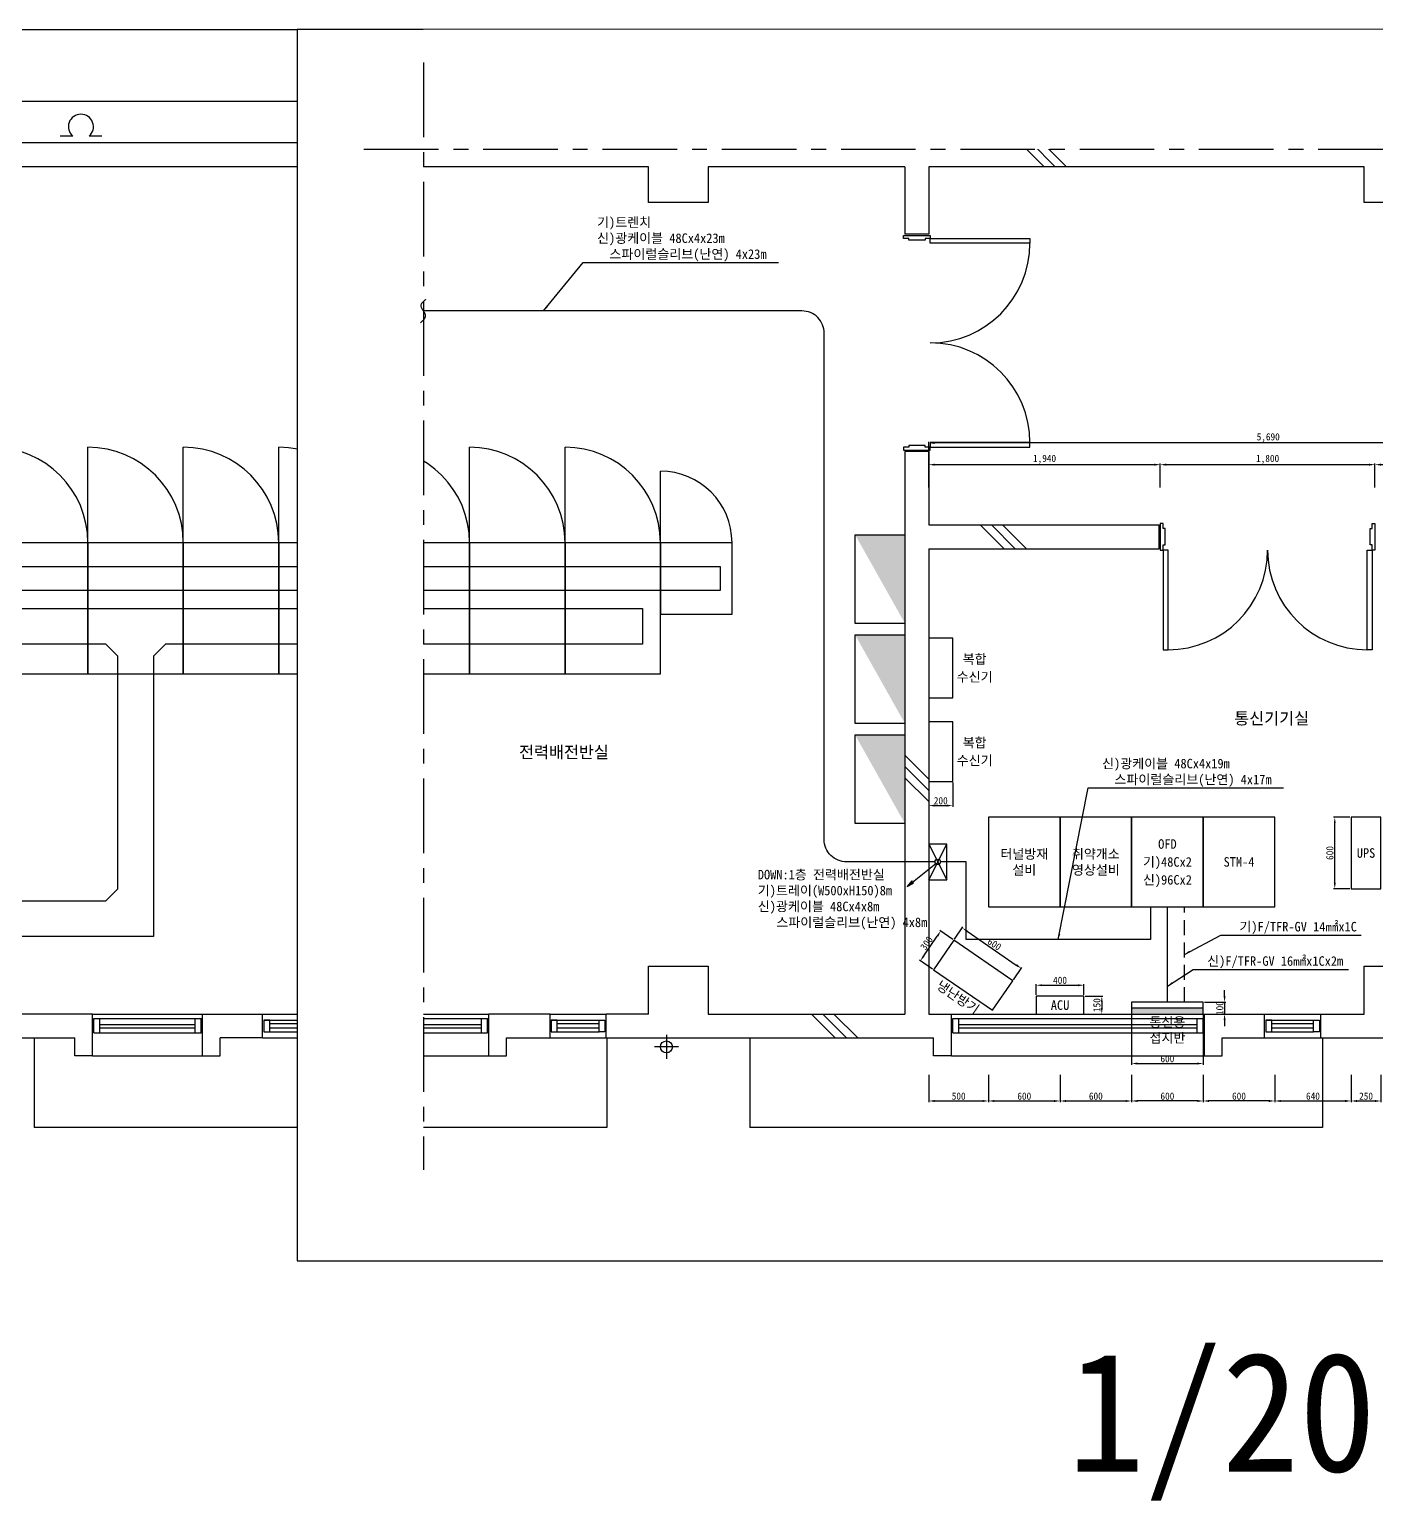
# Model space of a CAD drawing. Header units: millimetres. Extents: x 3254 to 63565, y -370693 to -326973.
# Drawn here: x 29925 to 41210, y -369562 to -357233 of the extents above; entities that cross this region are included whole.
import ezdxf
from ezdxf.enums import TextEntityAlignment as Align

# ---------------------------------------------------------------- set-up
doc = ezdxf.new("R2010")
doc.units = ezdxf.units.MM
doc.set_wipeout_variables(frame=1)
doc.linetypes.add('A-CENTR01', pattern=[2, 1.25, -0.25, 0.25, -0.25])
doc.linetypes.add('HIDDEN', pattern=[0.375, 0.25, -0.125])
for name, color, linetype in [('TN-MACL', 6, 'A-CENTR01'), ('TN-TEXT', 6, 'Continuous'), ('TT-BASE', 253, 'Continuous'), ('TT-CABL', 4, 'Continuous'), ('TT-CTRL-JUNT', 4, 'Continuous'), ('TZ-BASE', 253, 'Continuous'), ('TZ-DIMS', 1, 'Continuous'), ('TZ-LEAL', 1, 'Continuous'), ('TZ-LEAT', 3, 'Continuous'), ('TZ-PATT', 254, 'Continuous'), ('TZ-SYMB', 2, 'Continuous'), ('TZ-TEX2', 3, 'Continuous'), ('TZ-TEXT', 3, 'Continuous')]:
    doc.layers.add(name, color=color, linetype=linetype)
doc.layers.add('TX-PAPR', color=2, linetype='Continuous', plot=False)
doc.styles.get("Standard").update_dxf_attribs({"font": 'GulimChe.ttf'})
doc.linetypes.add('BATTINB', pattern='A,0,-0.0025,[134,GulimChe.ttf,S=0.0025,R=0,X=-0.0025,Y=0.01],-0.005,[134,GulimChe.ttf,S=0.0025,R=180,X=0.0025,Y=0.01],-0.0025', length=0.01)
doc.dimstyles.new('D20', dxfattribs={"dimscale": 20, "dimtxt": 3, "dimasz": 2.5, "dimexe": 0.5, "dimexo": 0.5, "dimgap": 0.5, "dimtad": 1, "dimdec": 0, "dimzin": 1, "dimdsep": 46, "dimlunit": 6, "dimtxsty": 'Standard', "dimcen": 1, "dimclrd": 1, "dimclre": 1, "dimclrt": 3, "dimadec": 0, "dimazin": 0, "dimtfac": 1, "dimtdec": 0, "dimtix": 1, "dimtmove": 2, "dimatfit": 3, "dimfxl": 0, "dimtvp": 2, "dimlwd": -1, "dimlwe": -1, "dimarcsym": 0})

# ---------------------------------------------------------------- blocks, each defined once
blk = doc.blocks.new('*D29')
at = {"layer": 'DEFPOINTS', "color": 0}
for p in [(37465, -365985), (37965, -365985), (37965, -366213)]:
    blk.add_point(p, dxfattribs=at)
at = {"layer": 'TZ-DIMS', "color": 1}
for p, q in [((37465, -365995), (37465, -366223)), ((37965, -365995), (37965, -366223)), ((37515, -366213), (37915, -366213))]:
    blk.add_line(p, q, dxfattribs=at)
for points in [[(37515, -366205), (37515, -366222), (37465, -366213)], [(37915, -366205), (37915, -366222), (37965, -366213)]]:
    blk.add_solid(points, dxfattribs=at)
at = {"layer": 'TZ-DIMS', "color": 3, "insert": (37715, -366173), "char_height": 60, "attachment_point": 5}
blk.add_mtext('500', dxfattribs=at)
blk = doc.blocks.new('*D30')
at = {"layer": 'DEFPOINTS', "color": 0}
for p in [(37965, -365985), (38565, -365985), (38565, -366213)]:
    blk.add_point(p, dxfattribs=at)
at = {"layer": 'TZ-DIMS', "color": 1}
for p, q in [((37965, -365995), (37965, -366223)), ((38565, -365995), (38565, -366223)), ((38015, -366213), (38515, -366213))]:
    blk.add_line(p, q, dxfattribs=at)
for points in [[(38015, -366205), (38015, -366222), (37965, -366213)], [(38515, -366205), (38515, -366222), (38565, -366213)]]:
    blk.add_solid(points, dxfattribs=at)
at = {"layer": 'TZ-DIMS', "color": 3, "insert": (38265, -366173), "char_height": 60, "attachment_point": 5}
blk.add_mtext('600', dxfattribs=at)
blk = doc.blocks.new('*D31')
at = {"layer": 'DEFPOINTS', "color": 0}
for p in [(38565, -365985), (39165, -365985), (39165, -366213)]:
    blk.add_point(p, dxfattribs=at)
at = {"layer": 'TZ-DIMS', "color": 1}
for p, q in [((38565, -365995), (38565, -366223)), ((39165, -365995), (39165, -366223)), ((38615, -366213), (39115, -366213))]:
    blk.add_line(p, q, dxfattribs=at)
for points in [[(38615, -366205), (38615, -366222), (38565, -366213)], [(39115, -366205), (39115, -366222), (39165, -366213)]]:
    blk.add_solid(points, dxfattribs=at)
at = {"layer": 'TZ-DIMS', "color": 3, "insert": (38865, -366173), "char_height": 60, "attachment_point": 5}
blk.add_mtext('600', dxfattribs=at)
blk = doc.blocks.new('*D32')
at = {"layer": 'DEFPOINTS', "color": 0}
for p in [(39765, -365985), (40365, -365985), (39765, -366213)]:
    blk.add_point(p, dxfattribs=at)
at = {"layer": 'TZ-DIMS', "color": 1}
for p, q in [((39765, -365995), (39765, -366223)), ((40365, -365995), (40365, -366223)), ((40315, -366213), (39815, -366213))]:
    blk.add_line(p, q, dxfattribs=at)
for points in [[(39815, -366205), (39815, -366222), (39765, -366213)], [(40315, -366205), (40315, -366222), (40365, -366213)]]:
    blk.add_solid(points, dxfattribs=at)
at = {"layer": 'TZ-DIMS', "color": 3, "insert": (40065, -366173), "char_height": 60, "attachment_point": 5}
blk.add_mtext('600', dxfattribs=at)
blk = doc.blocks.new('*D33')
at = {"layer": 'DEFPOINTS', "color": 0}
for p in [(39165, -365985), (39765, -365985), (39165, -366213)]:
    blk.add_point(p, dxfattribs=at)
at = {"layer": 'TZ-DIMS', "color": 1}
for p, q in [((39165, -365995), (39165, -366223)), ((39765, -365995), (39765, -366223)), ((39715, -366213), (39215, -366213))]:
    blk.add_line(p, q, dxfattribs=at)
for points in [[(39215, -366205), (39215, -366222), (39165, -366213)], [(39715, -366205), (39715, -366222), (39765, -366213)]]:
    blk.add_solid(points, dxfattribs=at)
at = {"layer": 'TZ-DIMS', "color": 3, "insert": (39465, -366173), "char_height": 60, "attachment_point": 5}
blk.add_mtext('600', dxfattribs=at)
blk = doc.blocks.new('*D40')
at = {"layer": 'DEFPOINTS', "color": 0}
for p in [(40365, -365985), (41005, -365985), (41005, -366213)]:
    blk.add_point(p, dxfattribs=at)
at = {"layer": 'TZ-DIMS', "color": 1}
for p, q in [((40365, -365995), (40365, -366223)), ((41005, -365995), (41005, -366223)), ((40415, -366213), (40955, -366213))]:
    blk.add_line(p, q, dxfattribs=at)
for points in [[(40415, -366205), (40415, -366222), (40365, -366213)], [(40955, -366205), (40955, -366222), (41005, -366213)]]:
    blk.add_solid(points, dxfattribs=at)
at = {"layer": 'TZ-DIMS', "color": 3, "insert": (40685, -366173), "char_height": 60, "attachment_point": 5}
blk.add_mtext('640', dxfattribs=at)
blk = doc.blocks.new('*D46')
at = {"layer": 'DEFPOINTS', "color": 0}
for p in [(37564, -364791), (37674, -364866), (37504, -365113)]:
    blk.add_point(p, dxfattribs=at)
at = {"layer": 'TZ-DIMS', "color": 1}
for p, q in [((37665, -364860), (37556, -364785)), ((37423, -364997), (37536, -364832)), ((37496, -365108), (37386, -365032))]:
    blk.add_line(p, q, dxfattribs=at)
for points in [[(37529, -364827), (37543, -364837), (37564, -364791)], [(37416, -364992), (37430, -365001), (37394, -365038)]]:
    blk.add_solid(points, dxfattribs=at)
at = {"layer": 'TZ-DIMS', "color": 3, "insert": (37446, -364891), "char_height": 60, "attachment_point": 5, "rotation": 55.5499}
blk.add_mtext('300', dxfattribs=at)
blk = doc.blocks.new('*D47')
at = {"layer": 'DEFPOINTS', "color": 0}
for p in [(37674, -364866), (38239, -365102), (38168, -365205)]:
    blk.add_point(p, dxfattribs=at)
at = {"layer": 'TZ-DIMS', "color": 1}
for p, q in [((37679, -364858), (37750, -364754)), ((37786, -364791), (38198, -365074)), ((38174, -365197), (38245, -365094))]:
    blk.add_line(p, q, dxfattribs=at)
for points in [[(37791, -364784), (37781, -364798), (37745, -364763)], [(38203, -365067), (38193, -365081), (38239, -365102)]]:
    blk.add_solid(points, dxfattribs=at)
at = {"layer": 'TZ-DIMS', "color": 3, "insert": (38015, -364899), "char_height": 60, "attachment_point": 5, "rotation": 325.5499}
blk.add_mtext('600', dxfattribs=at)
blk = doc.blocks.new('*D24')
at = {"layer": 'DEFPOINTS', "color": 0}
for p in [(41205, -360881), (41205, -361081), (43155, -361081)]:
    blk.add_point(p, dxfattribs=at)
at = {"layer": 'TZ-DIMS', "color": 1}
for p, q in [((41205, -361071), (41205, -360871)), ((43105, -360881), (41255, -360881)), ((43155, -361071), (43155, -360871))]:
    blk.add_line(p, q, dxfattribs=at)
for points in [[(41255, -360872), (41255, -360889), (41205, -360881)], [(43105, -360872), (43105, -360889), (43155, -360881)]]:
    blk.add_solid(points, dxfattribs=at)
at = {"layer": 'TZ-DIMS', "color": 3, "insert": (42180, -360836), "char_height": 60, "attachment_point": 5}
blk.add_mtext('1,950', dxfattribs=at)
blk = doc.blocks.new('*D25')
at = {"layer": 'DEFPOINTS', "color": 0}
for p in [(39405, -360881), (39405, -361081), (41205, -361081)]:
    blk.add_point(p, dxfattribs=at)
at = {"layer": 'TZ-DIMS', "color": 1}
for p, q in [((39405, -361071), (39405, -360871)), ((41155, -360881), (39455, -360881)), ((41205, -361071), (41205, -360871))]:
    blk.add_line(p, q, dxfattribs=at)
for points in [[(39455, -360872), (39455, -360889), (39405, -360881)], [(41155, -360872), (41155, -360889), (41205, -360881)]]:
    blk.add_solid(points, dxfattribs=at)
at = {"layer": 'TZ-DIMS', "color": 3, "insert": (40305, -360836), "char_height": 60, "attachment_point": 5}
blk.add_mtext('1,800', dxfattribs=at)
blk = doc.blocks.new('*D26')
at = {"layer": 'DEFPOINTS', "color": 0}
for p in [(37465, -360881), (37465, -361081), (39405, -361081)]:
    blk.add_point(p, dxfattribs=at)
at = {"layer": 'TZ-DIMS', "color": 1}
for p, q in [((37465, -361071), (37465, -360871)), ((39355, -360881), (37515, -360881)), ((39405, -361071), (39405, -360871))]:
    blk.add_line(p, q, dxfattribs=at)
for points in [[(37515, -360872), (37515, -360889), (37465, -360881)], [(39355, -360872), (39355, -360889), (39405, -360881)]]:
    blk.add_solid(points, dxfattribs=at)
at = {"layer": 'TZ-DIMS', "color": 3, "insert": (38435, -360836), "char_height": 60, "attachment_point": 5}
blk.add_mtext('1,940', dxfattribs=at)
blk = doc.blocks.new('*D49')
at = {"layer": 'DEFPOINTS', "color": 0}
for p in [(39165, -365485), (39765, -365485), (39765, -365899)]:
    blk.add_point(p, dxfattribs=at)
at = {"layer": 'TZ-DIMS', "color": 1}
for p, q in [((39165, -365495), (39165, -365909)), ((39765, -365495), (39765, -365909)), ((39215, -365899), (39715, -365899))]:
    blk.add_line(p, q, dxfattribs=at)
for points in [[(39215, -365891), (39215, -365908), (39165, -365899)], [(39715, -365891), (39715, -365908), (39765, -365899)]]:
    blk.add_solid(points, dxfattribs=at)
at = {"layer": 'TZ-DIMS', "color": 3, "insert": (39465, -365859), "char_height": 60, "attachment_point": 5}
blk.add_mtext('600', dxfattribs=at)
blk = doc.blocks.new('*D50')
at = {"layer": 'DEFPOINTS', "color": 0}
for p in [(39765, -365385), (39775, -365485), (39944, -365485)]:
    blk.add_point(p, dxfattribs=at)
at = {"layer": 'TZ-DIMS', "color": 1}
for p, q in [((39944, -365335), (39944, -365285)), ((39775, -365385), (39954, -365385)), ((39944, -365385), (39944, -365485)), ((39785, -365485), (39954, -365485)), ((39944, -365535), (39944, -365585))]:
    blk.add_line(p, q, dxfattribs=at)
for points in [[(39936, -365335), (39953, -365335), (39944, -365385)], [(39936, -365535), (39953, -365535), (39944, -365485)]]:
    blk.add_solid(points, dxfattribs=at)
at = {"layer": 'TZ-DIMS', "color": 3, "insert": (39904, -365435), "char_height": 60, "attachment_point": 5, "rotation": 90}
blk.add_mtext('100', dxfattribs=at)
blk = doc.blocks.new('*D51')
at = {"layer": 'DEFPOINTS', "color": 0}
for p in [(38765, -365243), (38365, -365335), (38765, -365335)]:
    blk.add_point(p, dxfattribs=at)
at = {"layer": 'TZ-DIMS', "color": 1}
for p, q in [((38365, -365325), (38365, -365233)), ((38415, -365243), (38715, -365243)), ((38765, -365325), (38765, -365233))]:
    blk.add_line(p, q, dxfattribs=at)
for points in [[(38415, -365235), (38415, -365252), (38365, -365243)], [(38715, -365235), (38715, -365252), (38765, -365243)]]:
    blk.add_solid(points, dxfattribs=at)
at = {"layer": 'TZ-DIMS', "color": 3, "insert": (38565, -365202), "char_height": 60, "attachment_point": 5}
blk.add_mtext('400', dxfattribs=at)
blk = doc.blocks.new('*D52')
at = {"layer": 'DEFPOINTS', "color": 0}
for p in [(38765, -365335), (38765, -365485), (38915, -365485)]:
    blk.add_point(p, dxfattribs=at)
at = {"layer": 'TZ-DIMS', "color": 1}
for p, q in [((38775, -365335), (38925, -365335)), ((38915, -365385), (38915, -365435)), ((38775, -365485), (38925, -365485))]:
    blk.add_line(p, q, dxfattribs=at)
for points in [[(38907, -365385), (38923, -365385), (38915, -365335)], [(38907, -365435), (38923, -365435), (38915, -365485)]]:
    blk.add_solid(points, dxfattribs=at)
at = {"layer": 'TZ-DIMS', "color": 3, "insert": (38874, -365410), "char_height": 60, "attachment_point": 5, "rotation": 90}
blk.add_mtext('150', dxfattribs=at)
blk = doc.blocks.new('*D45')
at = {"layer": 'DEFPOINTS', "color": 0}
for p in [(37465, -360699), (37465, -361081), (43155, -361081)]:
    blk.add_point(p, dxfattribs=at)
at = {"layer": 'TZ-DIMS', "color": 1}
for p, q in [((37465, -361071), (37465, -360689)), ((43105, -360699), (37515, -360699)), ((43155, -361071), (43155, -360689))]:
    blk.add_line(p, q, dxfattribs=at)
for points in [[(37515, -360691), (37515, -360708), (37465, -360699)], [(43105, -360691), (43105, -360708), (43155, -360699)]]:
    blk.add_solid(points, dxfattribs=at)
at = {"layer": 'TZ-DIMS', "color": 3, "insert": (40310, -360655), "char_height": 60, "attachment_point": 5}
blk.add_mtext('5,690', dxfattribs=at)
blk = doc.blocks.new('*D59')
at = {"layer": 'DEFPOINTS', "color": 0}
for p in [(37465, -363516), (37665, -363535), (37665, -363738)]:
    blk.add_point(p, dxfattribs=at)
at = {"layer": 'TZ-DIMS', "color": 1}
for p, q in [((37465, -363526), (37465, -363748)), ((37665, -363545), (37665, -363748)), ((37515, -363738), (37615, -363738))]:
    blk.add_line(p, q, dxfattribs=at)
for points in [[(37515, -363729), (37515, -363746), (37465, -363738)], [(37615, -363729), (37615, -363746), (37665, -363738)]]:
    blk.add_solid(points, dxfattribs=at)
at = {"layer": 'TZ-DIMS', "color": 3, "insert": (37565, -363697), "char_height": 60, "attachment_point": 5}
blk.add_mtext('200', dxfattribs=at)
blk = doc.blocks.new('*D60')
at = {"layer": 'DEFPOINTS', "color": 0}
for p in [(41005, -365985), (41255, -365985), (41255, -366213)]:
    blk.add_point(p, dxfattribs=at)
at = {"layer": 'TZ-DIMS', "color": 1}
for p, q in [((41005, -365995), (41005, -366223)), ((41255, -365995), (41255, -366223)), ((41055, -366213), (41205, -366213))]:
    blk.add_line(p, q, dxfattribs=at)
for points in [[(41055, -366205), (41055, -366222), (41005, -366213)], [(41205, -366205), (41205, -366222), (41255, -366213)]]:
    blk.add_solid(points, dxfattribs=at)
at = {"layer": 'TZ-DIMS', "color": 3, "insert": (41130, -366173), "char_height": 60, "attachment_point": 5}
blk.add_mtext('250', dxfattribs=at)
blk = doc.blocks.new('*D64')
at = {"layer": 'DEFPOINTS', "color": 0}
for p in [(40868, -363835), (41005, -363835), (41005, -364435)]:
    blk.add_point(p, dxfattribs=at)
at = {"layer": 'TZ-DIMS', "color": 1}
for p, q in [((40995, -363835), (40858, -363835)), ((40868, -364385), (40868, -363885)), ((40995, -364435), (40858, -364435))]:
    blk.add_line(p, q, dxfattribs=at)
for points in [[(40860, -363885), (40876, -363885), (40868, -363835)], [(40860, -364385), (40876, -364385), (40868, -364435)]]:
    blk.add_solid(points, dxfattribs=at)
at = {"layer": 'TZ-DIMS', "color": 3, "insert": (40827, -364135), "char_height": 60, "attachment_point": 5, "rotation": 90}
blk.add_mtext('600', dxfattribs=at)

msp = doc.modelspace()

# ---------------------------------------------------------------- hatches: boundary and pattern name
at = {"layer": 'TT-BASE'}
h = msp.add_hatch(color=256, dxfattribs=at)
h.dxf.hatch_style = 1
h.paths.add_polyline_path([(39765.1, -365434.8), (39165.1, -365434.8), (39165.1, -365484.8), (39765.1, -365484.8)])
at = {"layer": 'TZ-SYMB'}
msp.add_hatch(color=256, dxfattribs=at).paths.add_polyline_path([(37283.3, -364415.6), (37337.2, -364388.3), (37321.6, -364368.9)])

# ---------------------------------------------------------------- linework, layer by layer
at = {"layer": 'TT-BASE'}
for points in [[(37465.1, -362834.8), (37665.1, -362834.8), (37665.1, -362334.8), (37465.1, -362334.8)], [(37465.1, -363534.8), (37665.1, -363534.8), (37665.1, -363034.8), (37465.1, -363034.8)], [(37965.1, -364584.8), (38565.1, -364584.8), (38565.1, -363834.8), (37965.1, -363834.8)], [(38565.1, -364584.8), (39165.1, -364584.8), (39165.1, -363834.8), (38565.1, -363834.8)], [(39165.1, -364584.8), (39765.1, -364584.8), (39765.1, -363834.8), (39165.1, -363834.8)], [(39765.1, -364584.8), (40365.1, -364584.8), (40365.1, -363834.8), (39765.1, -363834.8)], [(41005.1, -364434.8), (41255.1, -364434.8), (41255.1, -363834.8), (41005.1, -363834.8)], [(37504, -365113.2), (37998.8, -365452.6), (38168.5, -365205.2), (37673.7, -364865.8)], [(38365.1, -365484.8), (38765.1, -365484.8), (38765.1, -365334.8), (38365.1, -365334.8)], [(39165.1, -365484.8), (39765.1, -365484.8), (39765.1, -365384.8), (39165.1, -365384.8)]]:
    msp.add_lwpolyline(points, close=True, dxfattribs=at)
msp.add_lwpolyline([(39765.1, -365434.8), (39165.1, -365434.8)], dxfattribs=at)
at = {"layer": 'TT-CABL', "ltscale": 0.6, "flags": 128}
msp.add_lwpolyline([(37516.1, -364209.8), (36775.5, -364209.8, -0.4142136), (36588, -364022.3), (36588, -359779.6, 0.4142136), (36400.5, -359592.1), (33227.6, -359592.1)], format="xyb", dxfattribs=at)
at = {"layer": 'TT-CABL'}
msp.add_lwpolyline([(39322.1, -364584.8), (39322.1, -364861.2), (37776.6, -364861.2), (37776.6, -364209.8), (37564.1, -364209.8)], dxfattribs=at)
at = {"layer": 'TT-CABL', "ltscale": 500}
msp.add_lwpolyline([(39465.1, -365384.8), (39465.1, -364584.8)], dxfattribs=at)
at = {"layer": 'TT-CABL', "linetype": 'HIDDEN', "ltscale": 500}
msp.add_lwpolyline([(39608.1, -365384.8), (39608.1, -364584.8)], dxfattribs=at)
at = {"layer": 'TT-CTRL-JUNT'}
for points in [[(37465.1, -364359.8), (37615.1, -364059.8)], [(37465.1, -364059.8), (37615.1, -364359.8)]]:
    msp.add_lwpolyline(points, dxfattribs=at)
msp.add_lwpolyline([(37465.1, -364359.8), (37615.1, -364359.8), (37615.1, -364059.8), (37465.1, -364059.8)], close=True, dxfattribs=at)
at = {"layer": 'TX-PAPR'}
msp.add_lwpolyline([(32170.1, -367553.2), (48090.1, -367553.2), (48090.1, -357233.2), (32170.1, -357233.2)], close=True, dxfattribs=at)
at = {"layer": 'TZ-BASE'}
for p, q in [((20435.5, -357234.8), (36435.5, -357234.8)), ((36435.5, -357234.8), (36435.5, -358184.8)), ((21131, -357834.8), (35725.4, -357834.8)), ((35725.4, -357834.8), (35835.5, -357944.8)), ((34105.1, -358184.8), (33475.1, -357922.3)), ((34105.1, -357922.3), (33475.1, -357922.3)), ((34105.1, -357922.3), (34105.1, -358184.8)), ((35835.5, -357944.8), (35835.5, -358184.8)), ((35835.5, -357984.8), (36335.5, -357984.8)), ((36335.5, -357984.8), (35835.5, -358184.8)), ((36335.5, -358184.8), (35835.5, -357984.8)), ((36335.5, -357984.8), (35835.5, -358184.8)), ((35835.5, -357984.8), (35835.5, -358184.8)), ((36335.5, -358184.8), (36335.5, -357984.8)), ((36335.5, -358184.8), (36335.5, -357984.8)), ((30288.3, -358128.3), (30181.8, -358128.3)), ((30531.8, -358128.3), (30425.3, -358128.3)), ((35920.1, -358084.8), (35920.1, -358184.8)), ((35920.1, -358084.8), (35982.6, -358084.8)), ((35920.1, -358084.8), (35982.6, -358084.8)), ((35920.1, -358084.8), (35920.1, -358184.8)), ((35926.3, -358091), (35926.3, -358184.8)), ((35926.3, -358091), (35982.6, -358091)), ((35926.3, -358091), (35982.6, -358091)), ((35926.3, -358091), (35926.3, -358184.8)), ((35932.6, -358097.3), (35932.6, -358184.8)), ((35932.6, -358097.3), (35982.6, -358097.3)), ((35932.6, -358097.3), (35982.6, -358097.3)), ((35932.6, -358097.3), (35932.6, -358184.8)), ((35938.8, -358097.3), (35938.8, -358184.8)), ((35938.8, -358097.3), (35938.8, -358184.8)), ((36195.1, -358084.8), (36257.6, -358084.8)), ((36195.1, -358084.8), (36257.6, -358084.8)), ((36195.1, -358091), (36251.3, -358091)), ((36195.1, -358091), (36251.3, -358091)), ((36195.1, -358097.3), (36245.1, -358097.3)), ((36195.1, -358097.3), (36245.1, -358097.3)), ((36238.8, -358097.3), (36238.8, -358184.8)), ((36238.8, -358097.3), (36238.8, -358184.8)), ((36245.1, -358097.3), (36245.1, -358184.8)), ((36245.1, -358097.3), (36245.1, -358184.8)), ((36251.3, -358091), (36251.3, -358184.8)), ((36251.3, -358091), (36251.3, -358184.8)), ((36257.6, -358084.8), (36257.6, -358184.8)), ((36257.6, -358084.8), (36257.6, -358184.8)), ((38303.3, -358128.3), (38196.8, -358128.3)), ((38546.8, -358128.3), (38440.3, -358128.3)), ((59415.1, -358184.8), (22875.1, -358184.8)), ((32344.8, -358184.8), (32544.8, -358384.8)), ((32439.1, -358184.8), (32639.1, -358384.8)), ((32533.4, -358184.8), (32733.4, -358384.8)), ((36435.5, -358184.8), (35835.5, -358184.8)), ((35835.5, -358184.8), (36335.5, -358184.8)), ((35920.1, -358172.3), (36257.6, -358172.3)), ((35920.1, -358172.3), (36257.6, -358172.3)), ((35920.1, -358178.5), (36257.6, -358178.5)), ((35920.1, -358178.5), (36257.6, -358178.5)), ((38230.5, -358184.8), (38430.5, -358384.8)), ((38324.8, -358184.8), (38524.8, -358384.8)), ((38419.1, -358184.8), (38619.1, -358384.8)), ((35115.1, -358384.8), (29615.1, -358384.8)), ((35115.1, -358684.8), (35115.1, -358384.8)), ((35615.1, -358384.8), (35615.1, -358684.8)), ((37265.1, -358384.8), (35615.1, -358384.8)), ((37265.1, -358384.8), (37265.1, -358949.8)), ((41115.1, -358384.8), (37465.1, -358384.8)), ((37465.1, -358384.8), (37465.1, -358949.8)), ((41115.1, -358684.8), (41115.1, -358384.8)), ((35615.1, -358684.8), (35115.1, -358684.8)), ((41615.1, -358684.8), (41115.1, -358684.8)), ((37465.1, -358949.8), (37265.1, -358949.8)), ((30415.1, -361534.8), (30415.1, -360734.8)), ((31215.1, -361534.8), (31215.1, -360734.8)), ((32015.1, -361534.8), (32015.1, -360734.8)), ((32815.1, -361534.8), (32815.1, -360734.8)), ((33615.1, -361534.8), (33615.1, -360734.8)), ((34415.1, -361534.8), (34415.1, -360734.8)), ((37265.1, -360769.8), (37265.1, -365484.8)), ((37465.1, -360769.8), (37265.1, -360769.8)), ((37465.1, -360769.8), (37465.1, -361384.8)), ((35215.1, -361534.8), (35215.1, -360934.8)), ((37465.1, -361384.8), (39395.1, -361384.8)), ((37895.2, -361384.8), (38095.2, -361584.8)), ((37989.5, -361384.8), (38189.5, -361584.8)), ((38083.8, -361384.8), (38283.8, -361584.8)), ((39395.1, -361584.8), (39395.1, -361384.8)), ((37465.1, -361584.8), (39395.1, -361584.8)), ((37465.1, -361584.8), (37465.1, -365484.8)), ((37265.1, -363316.2), (37465.1, -363516.2)), ((37265.1, -363410.4), (37465.1, -363610.4)), ((37265.1, -363504.7), (37465.1, -363704.7)), ((35115.1, -365484.8), (35115.1, -365084.8)), ((35115.1, -365084.8), (35615.1, -365084.8)), ((35615.1, -365084.8), (35615.1, -365484.8)), ((41115.1, -365484.8), (41115.1, -365084.8)), ((41115.1, -365084.8), (41615.1, -365084.8)), ((30455.1, -365484.8), (29615.1, -365484.8)), ((30455.1, -365484.8), (31375.1, -365484.8)), ((30455.1, -365834.8), (30455.1, -365484.8)), ((30465.1, -365523.2), (31365.1, -365523.2)), ((30465.1, -365643.2), (30465.1, -365523.2)), ((30515.1, -365643.2), (30515.1, -365523.2)), ((31315.1, -365643.2), (31315.1, -365523.2)), ((31365.1, -365643.2), (31365.1, -365523.2)), ((31375.1, -365484.8), (31880.1, -365484.8)), ((31375.1, -365834.8), (31375.1, -365484.8)), ((31880.1, -365484.8), (32350.1, -365484.8)), ((31880.1, -365684.8), (31880.1, -365484.8)), ((31890.1, -365534.8), (32290.1, -365534.8)), ((32350.1, -365684.8), (32350.1, -365484.8)), ((32350.1, -365484.8), (32855.1, -365484.8)), ((32855.1, -365484.8), (33775.1, -365484.8)), ((32855.1, -365834.8), (32855.1, -365484.8)), ((32865.1, -365523.2), (33765.1, -365523.2)), ((32865.1, -365643.2), (32865.1, -365523.2)), ((32915.1, -365643.2), (32915.1, -365523.2)), ((33715.1, -365643.2), (33715.1, -365523.2)), ((33765.1, -365643.2), (33765.1, -365523.2)), ((34290.1, -365484.8), (33775.1, -365484.8)), ((33775.1, -365834.8), (33775.1, -365484.8)), ((34290.1, -365484.8), (34760.1, -365484.8)), ((34290.1, -365684.8), (34290.1, -365484.8)), ((34300.1, -365534.8), (34700.1, -365534.8)), ((35115.1, -365484.8), (34760.1, -365484.8)), ((34760.1, -365684.8), (34760.1, -365484.8)), ((35615.1, -365484.8), (37265.1, -365484.8)), ((36480.7, -365484.8), (36680.7, -365684.8)), ((36575, -365484.8), (36775, -365684.8)), ((36669.3, -365484.8), (36869.3, -365684.8)), ((37465.1, -365484.8), (37655.1, -365484.8)), ((37655.1, -365484.8), (39775.1, -365484.8)), ((37655.1, -365834.8), (37655.1, -365484.8)), ((37665.1, -365523.2), (39765.1, -365523.2)), ((37665.1, -365643.2), (37665.1, -365523.2)), ((37715.1, -365643.2), (37715.1, -365523.2)), ((39715.1, -365643.2), (39715.1, -365523.2)), ((39765.1, -365643.2), (39765.1, -365523.2)), ((39775.1, -365484.8), (40280.1, -365484.8)), ((39775.1, -365834.8), (39775.1, -365484.8)), ((40280.1, -365484.8), (40750.1, -365484.8)), ((40280.1, -365684.8), (40280.1, -365484.8)), ((40290.1, -365534.8), (40690.1, -365534.8)), ((40750.1, -365684.8), (40750.1, -365484.8)), ((40750.1, -365484.8), (41115.1, -365484.8)), ((30465.1, -365643.2), (31365.1, -365643.2)), ((30515.1, -365571.6), (31315.1, -365571.6)), ((30515.1, -365601.6), (31315.1, -365601.6)), ((31890.1, -365634.8), (32290.1, -365634.8)), ((31940.1, -365563.1), (32290.1, -365563.1)), ((31940.1, -365601.4), (32290.1, -365601.4)), ((32865.1, -365643.2), (33765.1, -365643.2)), ((32915.1, -365571.6), (33715.1, -365571.6)), ((32915.1, -365601.6), (33715.1, -365601.6)), ((34300.1, -365634.8), (34700.1, -365634.8)), ((34350.1, -365563.1), (34700.1, -365563.1)), ((34350.1, -365601.4), (34700.1, -365601.4)), ((35265.1, -365659.8), (35265.1, -365859.8)), ((37665.1, -365643.2), (39765.1, -365643.2)), ((37715.1, -365571.6), (39715.1, -365571.6)), ((37715.1, -365601.6), (39715.1, -365601.6)), ((40290.1, -365634.8), (40690.1, -365634.8)), ((40340.1, -365563.1), (40690.1, -365563.1)), ((40340.1, -365601.4), (40690.1, -365601.4)), ((28365.1, -365684.8), (30305.1, -365684.8)), ((29965.1, -365684.8), (29965.1, -366434.8)), ((30305.1, -365834.8), (30305.1, -365684.8)), ((31525.1, -365834.8), (31525.1, -365684.8)), ((31880.1, -365684.8), (31525.1, -365684.8)), ((31880.1, -365684.8), (32350.1, -365684.8)), ((32705.1, -365684.8), (32350.1, -365684.8)), ((32705.1, -365834.8), (32705.1, -365684.8)), ((33925.1, -365684.8), (34290.1, -365684.8)), ((33925.1, -365834.8), (33925.1, -365684.8)), ((34290.1, -365684.8), (34760.1, -365684.8)), ((34760.1, -365684.8), (37505.1, -365684.8)), ((34765.1, -365684.8), (34765.1, -366434.8)), ((35365.1, -365759.8), (35165.1, -365759.8)), ((35965.1, -365684.8), (35965.1, -366434.8)), ((37505.1, -365834.8), (37505.1, -365684.8)), ((39925.1, -365684.8), (40280.1, -365684.8)), ((39925.1, -365834.8), (39925.1, -365684.8)), ((40280.1, -365684.8), (40750.1, -365684.8)), ((40750.1, -365684.8), (43505.1, -365684.8)), ((40765.1, -365684.8), (40765.1, -366434.8)), ((30455.1, -365834.8), (30305.1, -365834.8)), ((30455.1, -365834.8), (31375.1, -365834.8)), ((31375.1, -365834.8), (31525.1, -365834.8)), ((32855.1, -365834.8), (32705.1, -365834.8)), ((32855.1, -365834.8), (33775.1, -365834.8)), ((33775.1, -365834.8), (33925.1, -365834.8)), ((37655.1, -365834.8), (37505.1, -365834.8)), ((37655.1, -365834.8), (39775.1, -365834.8)), ((39775.1, -365834.8), (39925.1, -365834.8)), ((34765.1, -366434.8), (29965.1, -366434.8)), ((40765.1, -366434.8), (35965.1, -366434.8))]:
    msp.add_line(p, q, dxfattribs=at)
for points in [[(37477.1, -358959.8), (37477.1, -358984.8), (37434.1, -358984.8), (37434.1, -358999.8), (37296.1, -358999.8), (37296.1, -358984.8), (37253.1, -358984.8), (37253.1, -358959.8)], [(37477.1, -358984.8), (38312.1, -358984.8), (38312.1, -359024.8), (37477.1, -359024.8)], [(37477.1, -360759.8), (37477.1, -360734.8), (37434.1, -360734.8), (37434.1, -360719.8), (37296.1, -360719.8), (37296.1, -360734.8), (37253.1, -360734.8), (37253.1, -360759.8)], [(37477.1, -360734.8), (38312.1, -360734.8), (38312.1, -360694.8), (37477.1, -360694.8)], [(37265.1, -362211.1), (36846.9, -362211.1), (36846.9, -361467.7), (37265.1, -361467.7)], [(39405.1, -361596.8), (39430.1, -361596.8), (39430.1, -361553.8), (39445.1, -361553.8), (39445.1, -361415.8), (39430.1, -361415.8), (39430.1, -361372.8), (39405.1, -361372.8)], [(41205.1, -361596.8), (41180.1, -361596.8), (41180.1, -361553.8), (41165.1, -361553.8), (41165.1, -361415.8), (41180.1, -361415.8), (41180.1, -361372.8), (41205.1, -361372.8)], [(39430.1, -361596.8), (39430.1, -362431.8), (39470.1, -362431.8), (39470.1, -361596.8)], [(41180.1, -361596.8), (41180.1, -362431.8), (41140.1, -362431.8), (41140.1, -361596.8)], [(37265.1, -363050.1), (36846.9, -363050.1), (36846.9, -362306.7), (37265.1, -362306.7)], [(37265.1, -363889), (36846.9, -363889), (36846.9, -363145.6), (37265.1, -363145.6)], [(31890.1, -365634.8), (31940.1, -365634.8), (31940.1, -365534.8), (31890.1, -365534.8)], [(32340.1, -365634.8), (32290.1, -365634.8), (32290.1, -365534.8), (32340.1, -365534.8)], [(34300.1, -365634.8), (34350.1, -365634.8), (34350.1, -365534.8), (34300.1, -365534.8)], [(34750.1, -365634.8), (34700.1, -365634.8), (34700.1, -365534.8), (34750.1, -365534.8)], [(40290.1, -365634.8), (40340.1, -365634.8), (40340.1, -365534.8), (40290.1, -365534.8)], [(40740.1, -365634.8), (40690.1, -365634.8), (40690.1, -365534.8), (40740.1, -365534.8)]]:
    msp.add_lwpolyline(points, close=True, dxfattribs=at)
at = {"layer": 'TZ-BASE', "flags": 128}
for points in [[(30415.1, -362634.8), (30415.1, -361534.8), (29615.1, -361534.8), (29615.1, -362634.8)], [(31215.1, -362634.8), (31215.1, -361534.8), (30415.1, -361534.8), (30415.1, -362634.8)], [(32015.1, -362634.8), (32015.1, -361534.8), (31215.1, -361534.8), (31215.1, -362634.8)], [(32815.1, -362634.8), (32815.1, -361534.8), (32015.1, -361534.8), (32015.1, -362634.8)], [(33615.1, -362634.8), (33615.1, -361534.8), (32815.1, -361534.8), (32815.1, -362634.8)], [(34415.1, -362634.8), (34415.1, -361534.8), (33615.1, -361534.8), (33615.1, -362634.8)], [(35215.1, -362634.8), (35215.1, -361534.8), (34415.1, -361534.8), (34415.1, -362634.8)], [(35815.1, -362134.8), (35815.1, -361534.8), (35215.1, -361534.8), (35215.1, -362134.8)], [(23665.1, -361734.8), (35715.1, -361734.8), (35715.1, -361934.8), (23665.1, -361934.8)]]:
    msp.add_lwpolyline(points, close=True, dxfattribs=at)
msp.add_lwpolyline([(31065.1, -362384.8), (30965.1, -362484.8), (30965.1, -364834.8), (23765.1, -364834.8), (23765.1, -364534.8), (30565.1, -364534.8), (30665.1, -364434.8), (30665.1, -362484.8), (30565.1, -362384.8), (26298.4, -362384.8), (26298.4, -362084.8), (35065.1, -362084.8), (35065.1, -362384.8), (31065.1, -362384.8)], dxfattribs=at)
for points in [[(31880.1, -365439.8, 0.0000093), (31880.1, -365439.8, 0.0000093)], [(31880.1, -365439.8, 0.000009), (31880.1, -365439.8, 0.000009)]]:
    msp.add_lwpolyline(points, format="xyb", dxfattribs=at)
at = {"layer": 'TZ-BASE'}
msp.add_circle((35265.1, -365759.8), 50, dxfattribs=at)
for centre, radius, start, end in [((30356.8, -358048.7), 105, 310.72175, 229.27825), ((38371.8, -358048.7), 105, 310.72175, 229.27825), ((37477.1, -359024.8), 835, 270, 0), ((37477.1, -360694.8), 835, 0, 90), ((29615.1, -361534.8), 800, 0, 90), ((30415.1, -361534.8), 800, 0, 90), ((31215.1, -361534.8), 800, 0, 90), ((32015.1, -361534.8), 800, 0, 90), ((32815.1, -361534.8), 800, 0, 90), ((33615.1, -361534.8), 800, 0, 90), ((34415.1, -361534.8), 800, 0, 90), ((35215.1, -361534.8), 600, 0, 90), ((39470.1, -361596.8), 835, 270, 0), ((41140.1, -361596.8), 835, 180, 270)]:
    msp.add_arc(centre, radius, start, end, dxfattribs=at)
for points in [[(33475.1, -358184.8), (33475.1, -357922.3), (34105.1, -358184.8)], [(37265.1, -362211.1), (37265.1, -361467.7), (36846.9, -361467.7)], [(37265.1, -363050.1), (37265.1, -362306.7), (36846.9, -362306.7)], [(37265.1, -363889), (37265.1, -363145.6), (36846.9, -363145.6)]]:
    msp.add_solid(points, dxfattribs=at)
at = {"layer": 'TZ-SYMB'}
msp.add_lwpolyline([(37329.4, -364378.6), (37522.3, -364224.1)], dxfattribs=at)
msp.add_lwpolyline([(37283.3, -364415.6), (37337.2, -364388.3), (37321.6, -364368.9)], close=True, dxfattribs=at)
msp.add_circle((37540.1, -364209.8), 22.9, dxfattribs=at)

# ---------------------------------------------------------------- texts
at = {"layer": 'TN-TEXT'}
for s, p in [('신)광케이블 48Cx4x8m', (36031.4, -364582.8)), ('   스파이럴슬리브(난연) 4x8m', (36031.4, -364716))]:
    msp.add_text(s, height=80, dxfattribs=at).set_placement(p, align=Align.MIDDLE_LEFT)
at = {"layer": 'TZ-BASE', "linetype": 'BATTINB'}
for s, p in [('통신기기실', (40339.2, -363056.6)), ('전력배전반실', (34406, -363339.5))]:
    msp.add_text(s, height=100, dxfattribs=at).set_placement(p, align=Align.CENTER)
at = {"layer": 'TZ-LEAT', "char_height": 80, "attachment_point": 7}
for s, insert in [('기)트렌치\\P{\\C6;신)광케이블 48Cx4x23m\\P  스파이럴슬리브(난연) 4x23m}', (34683.8, -359177.1)), ('{\\C6;신)광케이블 48Cx4x19m\\P  스파이럴슬리브(난연) 4x17m}', (38917.4, -363580.3)), ('기)F/TFR-GV 14㎟x1C', (40068.6, -364813.8)), ('{\\C6;신)F/TFR-GV 16㎟x1Cx2m}', (39798.4, -365101.6))]:
    msp.add_mtext(s, dxfattribs=dict(at, insert=insert))
at = {"layer": 'TZ-TEX2'}
for s, p in [('DOWN:1층 전력배전반실', (36031.4, -364316.3)), ('기)트레이(W500xH150)8m', (36031.4, -364449.5))]:
    msp.add_text(s, height=80, dxfattribs=at).set_placement(p, align=Align.MIDDLE_LEFT)
at = {"layer": 'TZ-TEXT'}
for s, height, p in [('복합', 80, (37849, -362509.8)), ('수신기', 80, (37849, -362659.8)), ('복합', 80, (37849, -363209.8)), ('수신기', 80, (37849, -363359.8)), ('OFD', 80, (39465.1, -364059.8)), ('터널방재', 80, (38265.1, -364143.1)), ('취약개소', 80, (38865.1, -364143.1)), ('기)48Cx2', 80, (39465.1, -364209.8)), ('STM-4', 80, (40065.1, -364209.8)), ('UPS', 80, (41130.1, -364134.8)), ('설비', 80, (38265.1, -364276.5)), ('영상설비', 80, (38865.1, -364276.5)), ('신)96Cx2', 80, (39465.1, -364359.8)), ('ACU', 80, (38565.1, -365409.8)), ('통신용', 80, (39465.1, -365551.3)), ('접지반', 80, (39465.1, -365684.4)), ('1/20', 1000, (39921.7, -368818.4))]:
    msp.add_text(s, height=height, dxfattribs=at).set_placement(p, align=Align.MIDDLE_CENTER)
msp.add_text('냉난방기', height=80, rotation=325.54995, dxfattribs=at).set_placement((37709.6, -365343.9), align=Align.MIDDLE_CENTER)

# ---------------------------------------------------------------- dimensions: what is measured, and where the dimension line sits
at = {"layer": 'TZ-DIMS'}
for base, p1, p2, picture, middle in [((37465.1, -360699.5), (43155.1, -361080.6), (37465.1, -361080.6), '*D45', (40310.1, -360655)), ((37465.1, -360880.6), (39405.1, -361080.6), (37465.1, -361080.6), '*D26', (38435.1, -360836.1)), ((39405.1, -360880.6), (41205.1, -361080.6), (39405.1, -361080.6), '*D25', (40305.1, -360836.1)), ((41205.1, -360880.6), (43155.1, -361080.6), (41205.1, -361080.6), '*D24', (42180.1, -360836.1)), ((37665.1, -363737.8), (37465.1, -363516.2), (37665.1, -363534.8), '*D59', (37565.1, -363697.1)), ((38765.1, -365243.2), (38365.1, -365334.8), (38765.1, -365334.8), '*D51', (38565.1, -365202.4)), ((39765.1, -365899.4), (39165.1, -365484.8), (39765.1, -365484.8), '*D49', (39465.1, -365858.7)), ((37965.1, -366213.3), (37465.1, -365984.8), (37965.1, -365984.8), '*D29', (37715.1, -366172.6)), ((38565.1, -366213.3), (37965.1, -365984.8), (38565.1, -365984.8), '*D30', (38265.1, -366172.6)), ((39165.1, -366213.3), (38565.1, -365984.8), (39165.1, -365984.8), '*D31', (38865.1, -366172.6)), ((41005.1, -366213.3), (40365.1, -365984.8), (41005.1, -365984.8), '*D40', (40685.1, -366172.5)), ((41255.1, -366213.3), (41005.1, -365984.8), (41255.1, -365984.8), '*D60', (41130.1, -366172.6))]:
    dim = msp.add_linear_dim(base=base, p1=p1, p2=p2, dimstyle='D20', dxfattribs=at)
    dim.commit()
    dim.dimension.update_dxf_attribs({"geometry": picture, "text_midpoint": middle})
for base, p1, p2, angle, picture, middle in [((40867.9, -363834.8), (41005.1, -364434.8), (41005.1, -363834.8), 90, '*D64', (40827.2, -364134.8)), ((39944.4, -365484.8), (39765.1, -365384.8), (39775.1, -365484.8), 90, '*D50', (39903.6, -365434.8)), ((38914.8, -365484.8), (38765.1, -365334.8), (38765.1, -365484.8), 90, '*D52', (38874, -365409.8)), ((39165.1, -366213.3), (39765.1, -365984.8), (39165.1, -365984.8), 180, '*D33', (39465.1, -366172.6)), ((39765.1, -366213.3), (40365.1, -365984.8), (39765.1, -365984.8), 180, '*D32', (40065.1, -366172.6))]:
    dim = msp.add_linear_dim(base=base, p1=p1, p2=p2, angle=angle, dimstyle='D20', dxfattribs=at)
    dim.commit()
    dim.dimension.update_dxf_attribs({"geometry": picture, "text_midpoint": middle})
for p1, p2, distance, picture, middle in [((37504, -365113.2), (37673.7, -364865.8), 132.9, '*D46', (37445.7, -364891.3)), ((37673.7, -364865.8), (38168.5, -365205.2), 125.3, '*D47', (38015, -364898.7))]:
    dim = msp.add_aligned_dim(p1=p1, p2=p2, distance=distance, dimstyle='D20', dxfattribs=at)
    dim.commit()
    dim.dimension.update_dxf_attribs({"geometry": picture, "text_midpoint": middle})

# ---------------------------------------------------------------- leaders
at = {"layer": 'TZ-LEAL', "annotation_type": 0, "has_hookline": 1, "hookline_direction": 0}
for points, text_width in [([(34234.8, -359592.1), (34566, -359187.1), (34673.8, -359187.1)], 1520.6), ([(38549.4, -364861.2), (38799.6, -363590.3), (38907.4, -363590.3)], 1520.6), ([(39608.1, -364984.4), (39912.7, -364823.8), (40058.6, -364823.8)], 1020.3), ([(39465.1, -365251.2), (39680.6, -365111.6), (39788.4, -365111.6)], 1183.5)]:
    msp.add_leader(points, dimstyle='D20', dxfattribs=dict(at, text_width=text_width))

# ---------------------------------------------------------------- next in the draw order: wipeouts: each hides what was drawn before it
msp.add_wipeout([(32170.1, -357234.8), (33227.6, -357234.8), (33227.6, -367553.2), (32170.1, -367553.2)]).dxf.layer = 'TZ-PATT'

# ---------------------------------------------------------------- next in the draw order: linework, layer by layer
at = {"layer": 'TT-CABL', "const_width": 10}
msp.add_lwpolyline([(33202.7, -359692.7), (33215.4, -359681.1), (33227.1, -359669.4), (33232.2, -359663.5), (33236.6, -359657.5), (33240.3, -359651.4), (33243, -359645.3), (33244.7, -359639), (33245.2, -359631.4), (33244.5, -359626), (33242.5, -359619.4), (33239.7, -359612.6), (33236.1, -359605.8), (33227.6, -359592.1), (33218.9, -359578.4), (33211.7, -359564.9), (33209.2, -359558.4), (33207.7, -359551.9), (33207.4, -359546.5), (33208.7, -359539.5), (33211.1, -359533.6), (33214.6, -359527.7), (33219, -359522.1), (33224.3, -359516.5), (33236.5, -359505.5), (33249.9, -359494.7)], dxfattribs=at)
at = {"layer": 'TX-PAPR'}
msp.add_lwpolyline([(32170.8, -367553.2), (48090.8, -367553.2), (48090.8, -357233.2), (32170.8, -357233.2)], close=True, dxfattribs=at)

# ---------------------------------------------------------------- next in the draw order: wipeouts: each hides what was drawn before it
msp.add_wipeout([(33227.6, -357234.8), (33227.6, -358235.5), (47032.5, -358235.5), (47032.5, -357234.8)]).dxf.layer = 'TZ-PATT'

# ---------------------------------------------------------------- next in the draw order: linework, layer by layer
at = {"layer": 'TN-MACL', "ltscale": 500}
for points in [[(33227.6, -357510.9), (33227.6, -366790.4)], [(32729.6, -358235.5), (47615.1, -358235.5)]]:
    msp.add_lwpolyline(points, dxfattribs=at)

doc.saveas('drawing.dxf')
